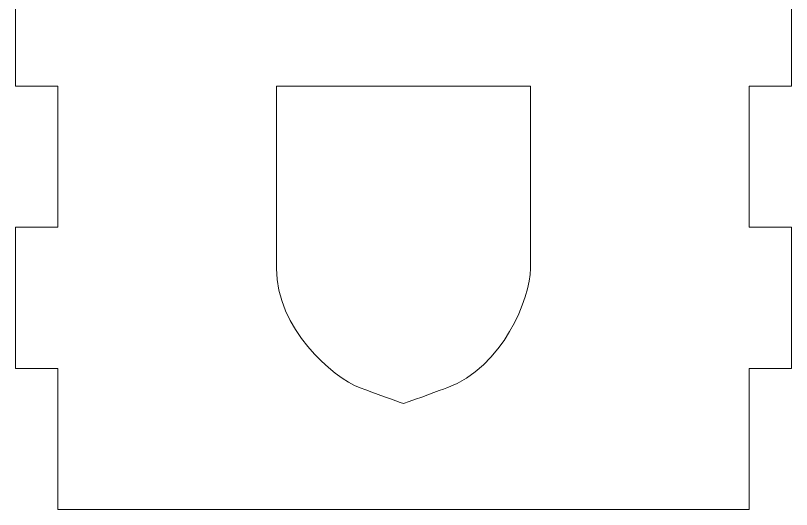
# Model space of a CAD drawing. Header units: millimetres. Extents: x -5059 to 5976, y -2595 to 3315.
# Drawn here: x 2001.7 to 2111.7, y 540 to 610 of the extents above; entities that cross this region are included whole.
import ezdxf

# ---------------------------------------------------------------- set-up
doc = ezdxf.new("R2010")
doc.units = ezdxf.units.MM
doc.header["$MEASUREMENT"] = 0
doc.layers.add('Layer 1', color=7, linetype='Continuous')

msp = doc.modelspace()

# ---------------------------------------------------------------- linework, layer by layer
at = {"layer": 'Layer 1', "color": 18, "lineweight": 9}
for points in [[(2001.6973, 600.0165), (2001.6973, 606.6832), (2001.6973, 616.6832), (2001.6973, 620.0165)], [(2111.6973, 620.0165), (2111.6973, 613.3498), (2111.6973, 603.3498), (2111.6973, 600.0165)], [(2007.6973, 600.0165), (2005.6973, 600.0165), (2002.6973, 600.0165), (2001.6973, 600.0165)], [(2007.6973, 580.0165), (2007.6973, 586.6832), (2007.6973, 596.6832), (2007.6973, 600.0165)], [(2074.6973, 600.0165), (2062.6973, 600.0165), (2044.6973, 600.0165), (2038.6973, 600.0165)], [(2038.6973, 600.0165), (2038.6973, 591.4016), (2038.6973, 578.4792), (2038.6973, 574.1717)], [(2074.6973, 574.1717), (2074.6973, 582.7866), (2074.6973, 595.709), (2074.6973, 600.0165)], [(2105.6973, 600.0165), (2105.6973, 593.3498), (2105.6973, 583.3498), (2105.6973, 580.0165)], [(2111.6973, 600.0165), (2109.6973, 600.0165), (2106.6973, 600.0165), (2105.6973, 600.0165)], [(2001.6973, 580.0165), (2003.6973, 580.0165), (2006.6973, 580.0165), (2007.6973, 580.0165)], [(2001.6973, 560.0165), (2001.6973, 566.6832), (2001.6973, 576.6832), (2001.6973, 580.0165)], [(2105.6973, 580.0165), (2107.6973, 580.0165), (2110.6973, 580.0165), (2111.6973, 580.0165)], [(2111.6973, 560.0165), (2111.6973, 566.6832), (2111.6973, 576.6832), (2111.6973, 580.0165)], [(2038.6973, 574.1717), (2038.6973, 565.7692), (2046.5931, 558.6941), (2050.541, 557.2572)], [(2062.8537, 557.2572), (2070.7495, 560.131), (2074.6973, 569.9704), (2074.6973, 574.1717)], [(2007.6973, 560.0165), (2005.6973, 560.0165), (2002.6973, 560.0165), (2001.6973, 560.0165)], [(2007.6973, 540.0165), (2007.6973, 546.6832), (2007.6973, 556.6832), (2007.6973, 560.0165)], [(2105.6973, 560.0165), (2105.6973, 553.3498), (2105.6973, 543.3498), (2105.6973, 540.0165)], [(2111.6973, 560.0165), (2109.6973, 560.0165), (2106.6973, 560.0165), (2105.6973, 560.0165)], [(2050.541, 557.2572), (2052.5931, 556.5103), (2055.6713, 555.3899), (2056.6973, 555.0165)], [(2056.6973, 555.0165), (2058.7495, 555.7634), (2061.8276, 556.8838), (2062.8537, 557.2572)], [(2105.6973, 540.0165), (2073.0307, 540.0165), (2024.0307, 540.0165), (2007.6973, 540.0165)]]:
    msp.add_open_spline(points, degree=3, dxfattribs=at)

doc.saveas('drawing.dxf')
